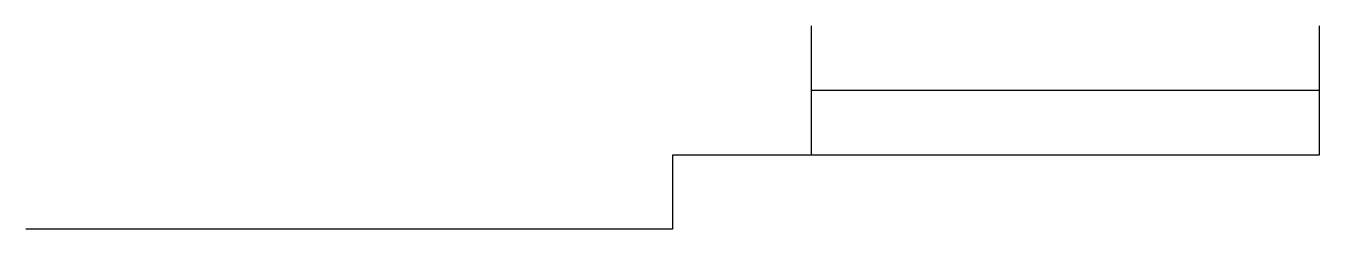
# Model space of a CAD drawing. Extents: x 20 to 160, y -27 to -5.
import ezdxf

# ---------------------------------------------------------------- set-up
doc = ezdxf.new("R2010")
doc.units = 0
doc.header["$LTSCALE"] = 7
doc.header["$MEASUREMENT"] = 0
doc.layers.get('0').update_dxf_attribs({"linetype": 'CONTINUOUS'})

msp = doc.modelspace()

# ---------------------------------------------------------------- linework, layer by layer
at = {"color": 1, "linetype": 'ByBlock'}
for p, q in [((105, -5), (105, -19)), ((160, -5), (160, -19)), ((160, -19), (90, -19)), ((90, -19), (90, -27)), ((90, -27), (20, -27))]:
    msp.add_line(p, q, dxfattribs=at)
at = {"color": 7, "linetype": 'ByBlock'}
msp.add_line((160, -12), (105, -12), dxfattribs=at)

doc.saveas('drawing.dxf')
